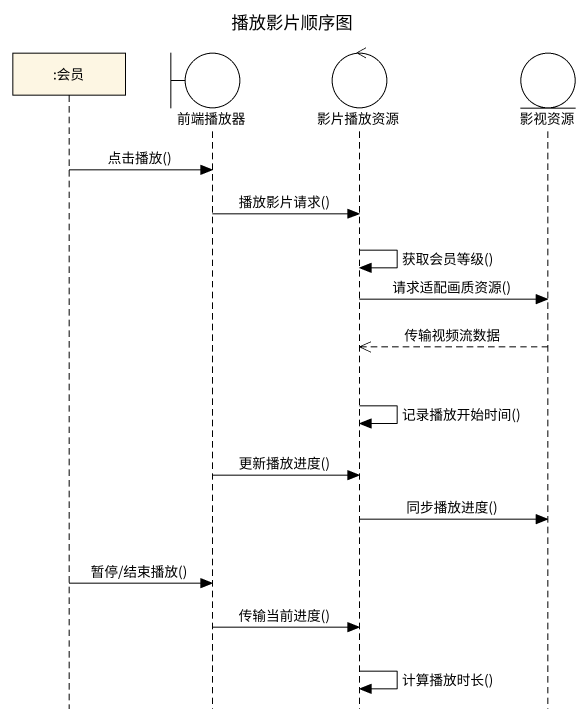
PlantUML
@startuml
title 播放影片顺序图
hide footbox
participant ":会员" as 会员
boundary 前端播放器
control 影片播放资源
entity 影视资源

会员 -> 前端播放器 : 点击播放()
前端播放器 -> 影片播放资源 : 播放影片请求()
影片播放资源 -> 影片播放资源 : 获取会员等级()
影片播放资源 -> 影视资源 : 请求适配画质资源()
影视资源 -->> 影片播放资源 : 传输视频流数据
影片播放资源 -> 影片播放资源 : 记录播放开始时间()
前端播放器 -> 影片播放资源 : 更新播放进度()
影片播放资源 -> 影视资源 : 同步播放进度()
会员 -> 前端播放器 : 暂停/结束播放()
前端播放器 -> 影片播放资源 : 传输当前进度()
影片播放资源 -> 影片播放资源 : 计算播放时长()
@enduml
